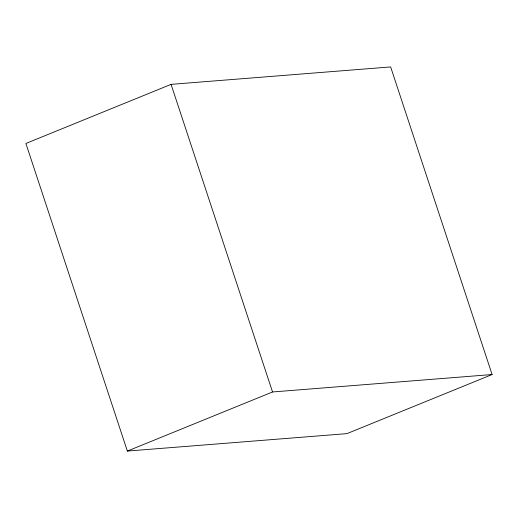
<?xml version="1.0" encoding="UTF-8"?>
<svg xmlns="http://www.w3.org/2000/svg" width="518" height="518" viewBox="0 0 518 518"><rect width="100%" height="100%" fill="white"/><g stroke="black" fill="none" stroke-linecap="round" stroke-linejoin="round"><path stroke-width="0.78" d="M171.076 84.363L25.9 143.467L127.357 451.074L346.924 433.637L492.1 374.533L390.643 66.926L171.076 84.363L272.533 391.971L492.1 374.533M127.357 451.074L272.533 391.971"/></g></svg>
